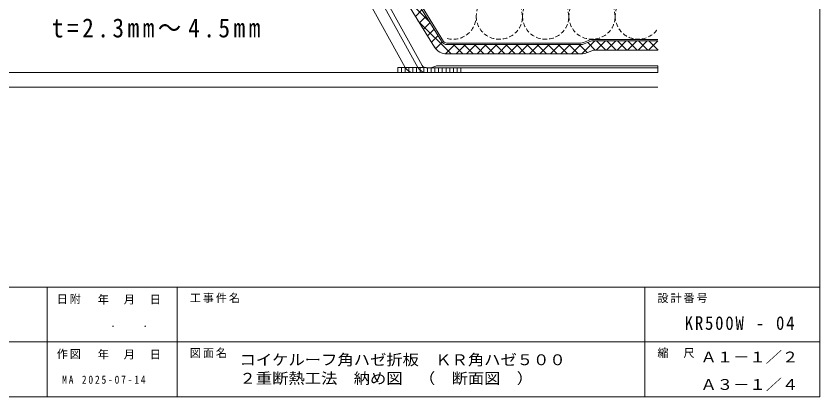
# Model space of a CAD drawing. Units: millimetres, scale not verified. Extents: x -1135 to 2170, y -1086 to 2575.
# Drawn here: x 1735.7 to 2169.5, y 184.1 to 389.5 of the extents above; entities that cross this region are included whole.
import ezdxf
from ezdxf.enums import TextEntityAlignment as Align

# ---------------------------------------------------------------- set-up
doc = ezdxf.new("R2010")
doc.units = ezdxf.units.MM
doc.header["$LTSCALE"] = 2
doc.linetypes.add('DASHED1', pattern=[1.8, 1.2, -0.6])
doc.layers.add('0-2', color=4, linetype='Continuous', lineweight=18)
doc.styles.add('ＭＳ ゴシック', font='')
doc.styles.get('ＭＳ ゴシック').set_extended_font_data('MS Gothic')

msp = doc.modelspace()

# ---------------------------------------------------------------- linework, layer by layer
at = {"layer": '0-2', "color": 2}
for p, q in [((2169.535, 184.121), (2169.535, 1304.128)), ((2169.535, 243.381), (592.646, 243.381)), ((1752.433, 243.381), (1752.433, 184.121)), ((1822.651, 243.381), (1822.651, 184.121)), ((2075.01, 184.121), (2075.01, 243.381)), ((907.648, 213.751), (2169.535, 213.751)), ((592.646, 184.121), (2169.535, 184.121))]:
    msp.add_line(p, q, dxfattribs=at)
at = {"layer": '0-2', "color": 3}
for p, q in [((1965.75, 375.461), (1868.536, 532.363)), ((1869.217, 532.783), (1966.431, 375.881)), ((1968.134, 374.93), (2040.476, 374.93)), ((1968.134, 374.13), (2040.476, 374.13)), ((2041.962, 375.216), (2045.531, 376.644)), ((2042.259, 374.474), (2045.829, 375.901)), ((2047.017, 376.93), (2082.017, 376.93)), ((2047.017, 376.13), (2082.017, 376.13)), ((1082.017, 359.13), (2082.017, 359.13)), ((1082.017, 351.13), (2082.017, 351.13))]:
    msp.add_line(p, q, dxfattribs=at)
at = {"layer": '0-2', "color": 7}
for p, q in [((1961.5, 372.828), (1865.013, 528.556)), ((1952.616, 361.712), (1868.545, 513.839)), ((1954.804, 362.921), (1870.819, 514.894)), ((1945.76, 361.712), (1865.006, 507.84)), ((2040.476, 369.13), (1968.164, 369.13)), ((2044.115, 369.831), (2047.363, 371.13)), ((2047.363, 371.13), (2082.017, 371.13)), ((1941.76, 361.712), (1941.76, 359.211)), ((1941.76, 361.712), (1956.992, 361.712)), ((1943.76, 361.712), (1943.76, 359.212)), ((1945.76, 361.712), (1945.76, 359.212)), ((1947.76, 361.712), (1947.76, 359.212)), ((1949.761, 361.712), (1949.761, 359.211)), ((1951.76, 361.712), (1951.76, 359.212)), ((1953.761, 361.712), (1953.761, 359.212)), ((1955.76, 361.712), (1955.76, 359.211)), ((2082.017, 361.63), (1956.992, 361.63)), ((1957.76, 361.712), (1957.76, 359.212)), ((1959.517, 361.63), (1962.251, 362.51)), ((1959.761, 361.712), (1959.761, 359.211)), ((1961.761, 361.712), (1961.761, 359.212)), ((1963.017, 362.63), (2082.017, 362.63)), ((1963.761, 361.712), (1963.761, 359.211)), ((1965.761, 361.712), (1965.761, 359.212)), ((1967.76, 361.712), (1967.76, 359.211)), ((1969.76, 361.712), (1969.76, 359.212)), ((1971.76, 361.712), (1971.76, 359.212)), ((1973.76, 361.712), (1973.76, 359.211)), ((1975.761, 361.712), (1975.761, 359.212)), ((2082.017, 362.63), (2082.017, 359.13)), ((2082.017, 359.13), (1950.137, 359.13))]:
    msp.add_line(p, q, dxfattribs=at)
at = {"layer": '0-2', "lineweight": 9}
for p, q in [((1959.06, 386.259), (1943.598, 401.722)), ((1954.896, 392.979), (1951.265, 389.348)), ((1970.533, 369.13), (1952.81, 386.853)), ((1957.06, 389.487), (1953.428, 385.855)), ((1959.224, 385.994), (1955.593, 382.362)), ((1961.389, 382.501), (1957.757, 378.869)), ((1963.552, 379.009), (1959.92, 375.377)), ((1965.717, 375.516), (1962.084, 371.883)), ((1972.537, 374.13), (1967.537, 369.13)), ((1976.774, 369.13), (1971.774, 374.13)), ((1978.194, 374.13), (1973.194, 369.13)), ((1982.431, 369.13), (1977.431, 374.13)), ((1983.851, 374.13), (1978.851, 369.13)), ((1988.088, 369.13), (1983.088, 374.13)), ((1989.507, 374.13), (1984.508, 369.13)), ((1993.745, 369.13), (1988.745, 374.13)), ((1995.164, 374.13), (1990.165, 369.13)), ((1999.402, 369.13), (1994.402, 374.13)), ((2000.821, 374.13), (1995.821, 369.13)), ((2005.058, 369.13), (2000.059, 374.13)), ((2006.478, 374.13), (2001.478, 369.13)), ((2010.715, 369.13), (2005.715, 374.13)), ((2012.135, 374.13), (2007.135, 369.13)), ((2016.372, 369.13), (2011.372, 374.13)), ((2017.792, 374.13), (2012.792, 369.13)), ((2022.029, 369.13), (2017.029, 374.13)), ((2023.448, 374.13), (2018.448, 369.13)), ((2027.686, 369.13), (2022.686, 374.13)), ((2029.105, 374.13), (2024.106, 369.13)), ((2033.342, 369.13), (2028.343, 374.13)), ((2034.762, 374.13), (2029.762, 369.13)), ((2038.999, 369.13), (2033.999, 374.13)), ((2040.419, 374.13), (2035.419, 369.13)), ((2044.001, 369.786), (2039.656, 374.13)), ((2048.076, 376.13), (2041.095, 369.15)), ((2048.313, 371.13), (2044.195, 375.248)), ((2053.732, 376.13), (2048.733, 371.13)), ((2053.97, 371.13), (2048.97, 376.13)), ((2059.39, 376.13), (2054.39, 371.13)), ((2059.627, 371.13), (2054.627, 376.13)), ((2065.046, 376.13), (2060.047, 371.13)), ((2065.283, 371.13), (2060.284, 376.13)), ((2070.704, 376.13), (2065.704, 371.13)), ((2070.94, 371.13), (2065.941, 376.13)), ((2076.36, 376.13), (2071.361, 371.13)), ((2076.597, 371.13), (2071.598, 376.13)), ((2082.017, 376.13), (2077.018, 371.13)), ((2082.254, 371.13), (2077.254, 376.13))]:
    msp.add_line(p, q, dxfattribs=at)
at = {"layer": '0-2', "linetype": 'DASHED1', "lineweight": 9}
for points in [[(2009.017, 389.503), (1996.517, 465.504), (1984.017, 389.503)], [(2071.517, 465.503), (2059.017, 389.503), (2046.517, 465.503), (2034.017, 389.503), (2021.517, 465.503), (2009.017, 389.503)]]:
    msp.add_lwpolyline(points, dxfattribs=at)
for centre, start, end in [((1971.517, 389.504), 255.33203, 359.99998), ((1996.517, 389.503), 179.99997, 359.99998), ((2021.517, 389.503), 179.99997, 359.99998), ((2046.517, 389.503), 179.99997, 359.99998), ((2071.517, 389.503), 179.99997, 327.14088)]:
    msp.add_arc(centre, 12.5, start, end, dxfattribs=at)
at = {"layer": '0-2', "color": 3}
for centre, radius, start, end in [((1968.134, 376.93), 2.8, 211.63541, 270), ((1968.134, 376.93), 2, 211.63541, 270), ((2040.476, 378.93), 4, 270, 291.80141), ((2040.476, 378.93), 4.8, 270, 291.80141), ((2047.017, 372.93), 4, 89.99998, 111.80139), ((2047.017, 372.93), 3.2, 89.99998, 111.80139)]:
    msp.add_arc(centre, radius, start, end, dxfattribs=at)
at = {"layer": '0-2', "color": 7}
for centre, radius, start, end in [((1968.134, 376.93), 7.8, 211.63541, 270), ((2040.476, 378.93), 9.8, 270, 291.80141), ((1950.137, 364.13), 5, 208.92641, 269.99998), ((1956.992, 364.13), 5, 208.92641, 270), ((1956.992, 364.13), 2.5, 208.92641, 270), ((1963.017, 360.13), 2.5, 89.99998, 107.83731)]:
    msp.add_arc(centre, radius, start, end, dxfattribs=at)

# ---------------------------------------------------------------- texts
at = {"layer": '0-2', "color": 3, "style": 'ＭＳ ゴシック', "width": 1.1}
for s, p in [('Ａ１－１／２\u3000', (2105.088, 200.936)), ('コイケルーフ角ハゼ折板\u3000ＫＲ角ハゼ５００', (1856.334, 199.466)), ('２重断熱工法\u3000納め図\u3000（\u3000断面図\u3000）', (1856.334, 189.466)), ('Ａ３－１／４\u3000', (2105.088, 186.121))]:
    msp.add_text(s, height=5.865, dxfattribs=at).set_placement(p, align=Align.BOTTOM_LEFT)
at = {"layer": '0-2', "color": 2, "attachment_point": 7, "style": 'ＭＳ ゴシック'}
for s, insert, char_height in [('\\T1.3;\\W0.9;t=2.3mm～4.5mm', (1755.055, 377.842), 10.26), ('\\T1.22;\\W0.9;KR500W\\~-\\~04', (2096.583, 220.176), 7.331)]:
    msp.add_mtext(s, dxfattribs=dict(at, insert=insert, char_height=char_height))
at = {"layer": '0-2', "color": 7, "char_height": 4.399, "attachment_point": 7, "style": 'ＭＳ ゴシック'}
for s, insert in [('\\T1.17;日附', (1757.68, 234.196)), ('\\T1.17;年\u3000月\u3000日', (1779.816, 233.944)), ('\\T1.17;工事件名', (1829.506, 234.726)), ('\\T1.17;設計番号', (2081.849, 234.726)), ('\\T1.22;\\W0.95;.\u3000\u3000.\u3000', (1786.588, 221.82)), ('\\T1.17;作図', (1757.68, 204.566)), ('\\T1.17;年\u3000月\u3000日', (1779.816, 204.315)), ('\\T1.17;図面名', (1829.506, 205.097)), ('\\T1.17;縮\u3000尺', (2081.85, 205.097)), ('\\T1.39;\\W0.85;MA\\~2025-07-14', (1760.621, 191.154))]:
    msp.add_mtext(s, dxfattribs=dict(at, insert=insert))

doc.saveas('drawing.dxf')
